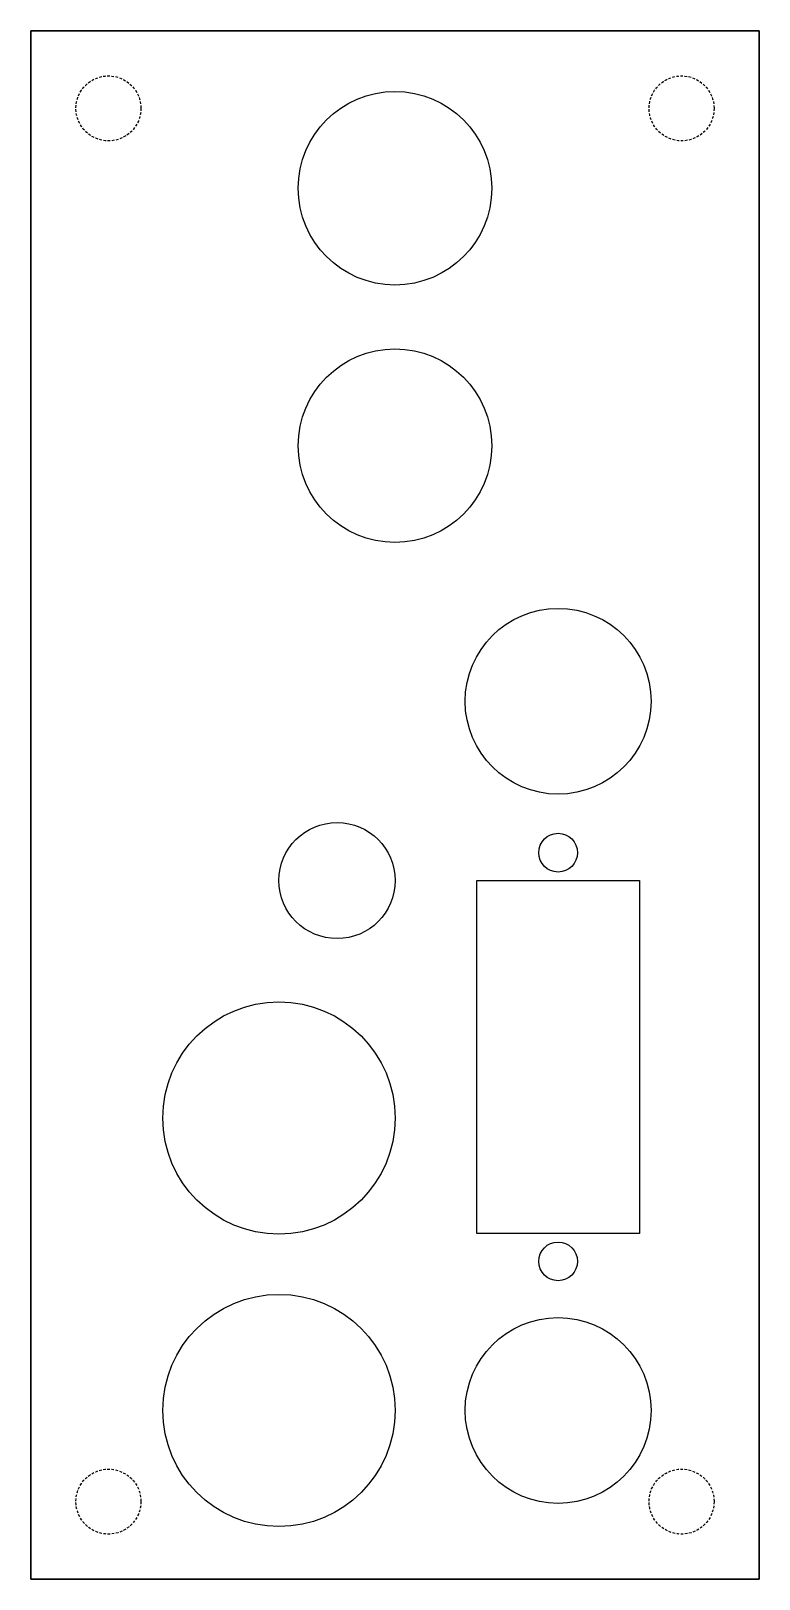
# Model space of a CAD drawing. Header units: millimetres. Extents: x 0 to 47, y 0 to 100.
import ezdxf

# ---------------------------------------------------------------- set-up
doc = ezdxf.new("R2010")
doc.units = ezdxf.units.MM
doc.linetypes.add('DASHED', pattern=[0.2067, 0.1654, -0.0413])

msp = doc.modelspace()

# ---------------------------------------------------------------- linework, layer by layer
at = {"color": 2, "linetype": 'DASHED', "lineweight": 25, "true_color": 0xffff00}
for p, q in [((32.03, 45.12), (36.03, 45.12)), ((32.03, 45.12), (36.03, 45.12)), ((36.03, 22.32), (32.03, 22.32)), ((36.03, 22.32), (32.03, 22.32))]:
    msp.add_line(p, q, dxfattribs=at)
for points in [[(0, 0), (0, 100), (47, 100), (47, 0)], [(47, 0), (47, 100), (0, 100), (0, 0)], [(28.78, 22.32), (28.78, 45.12), (39.28, 45.12), (39.28, 22.32)], [(28.78, 22.32), (28.78, 45.12), (39.28, 45.12), (39.28, 22.32)]]:
    msp.add_lwpolyline(points, close=True)
for centre in [(5, 95), (5, 95), (42, 95), (42, 95), (5, 5), (5, 5), (42, 5), (42, 5)]:
    msp.add_circle(centre, 2.1, dxfattribs=at)
for centre, radius in [((23.5, 89.84), 6.25), ((23.5, 89.84), 6.25), ((23.5, 73.21), 6.25), ((23.5, 73.21), 6.25), ((34.03, 56.7), 6), ((34.03, 56.7), 6), ((19.76, 45.12), 3.75), ((19.76, 45.12), 3.75), ((34.03, 46.92), 1.25), ((34.03, 46.92), 1.25), ((16.01, 29.78), 7.5), ((16.01, 29.78), 7.5), ((34.03, 20.52), 1.25), ((34.03, 20.52), 1.25), ((16.01, 10.89), 7.5), ((16.01, 10.89), 7.5), ((34.03, 10.89), 6), ((34.03, 10.89), 6)]:
    msp.add_circle(centre, radius)

doc.saveas('drawing.dxf')
